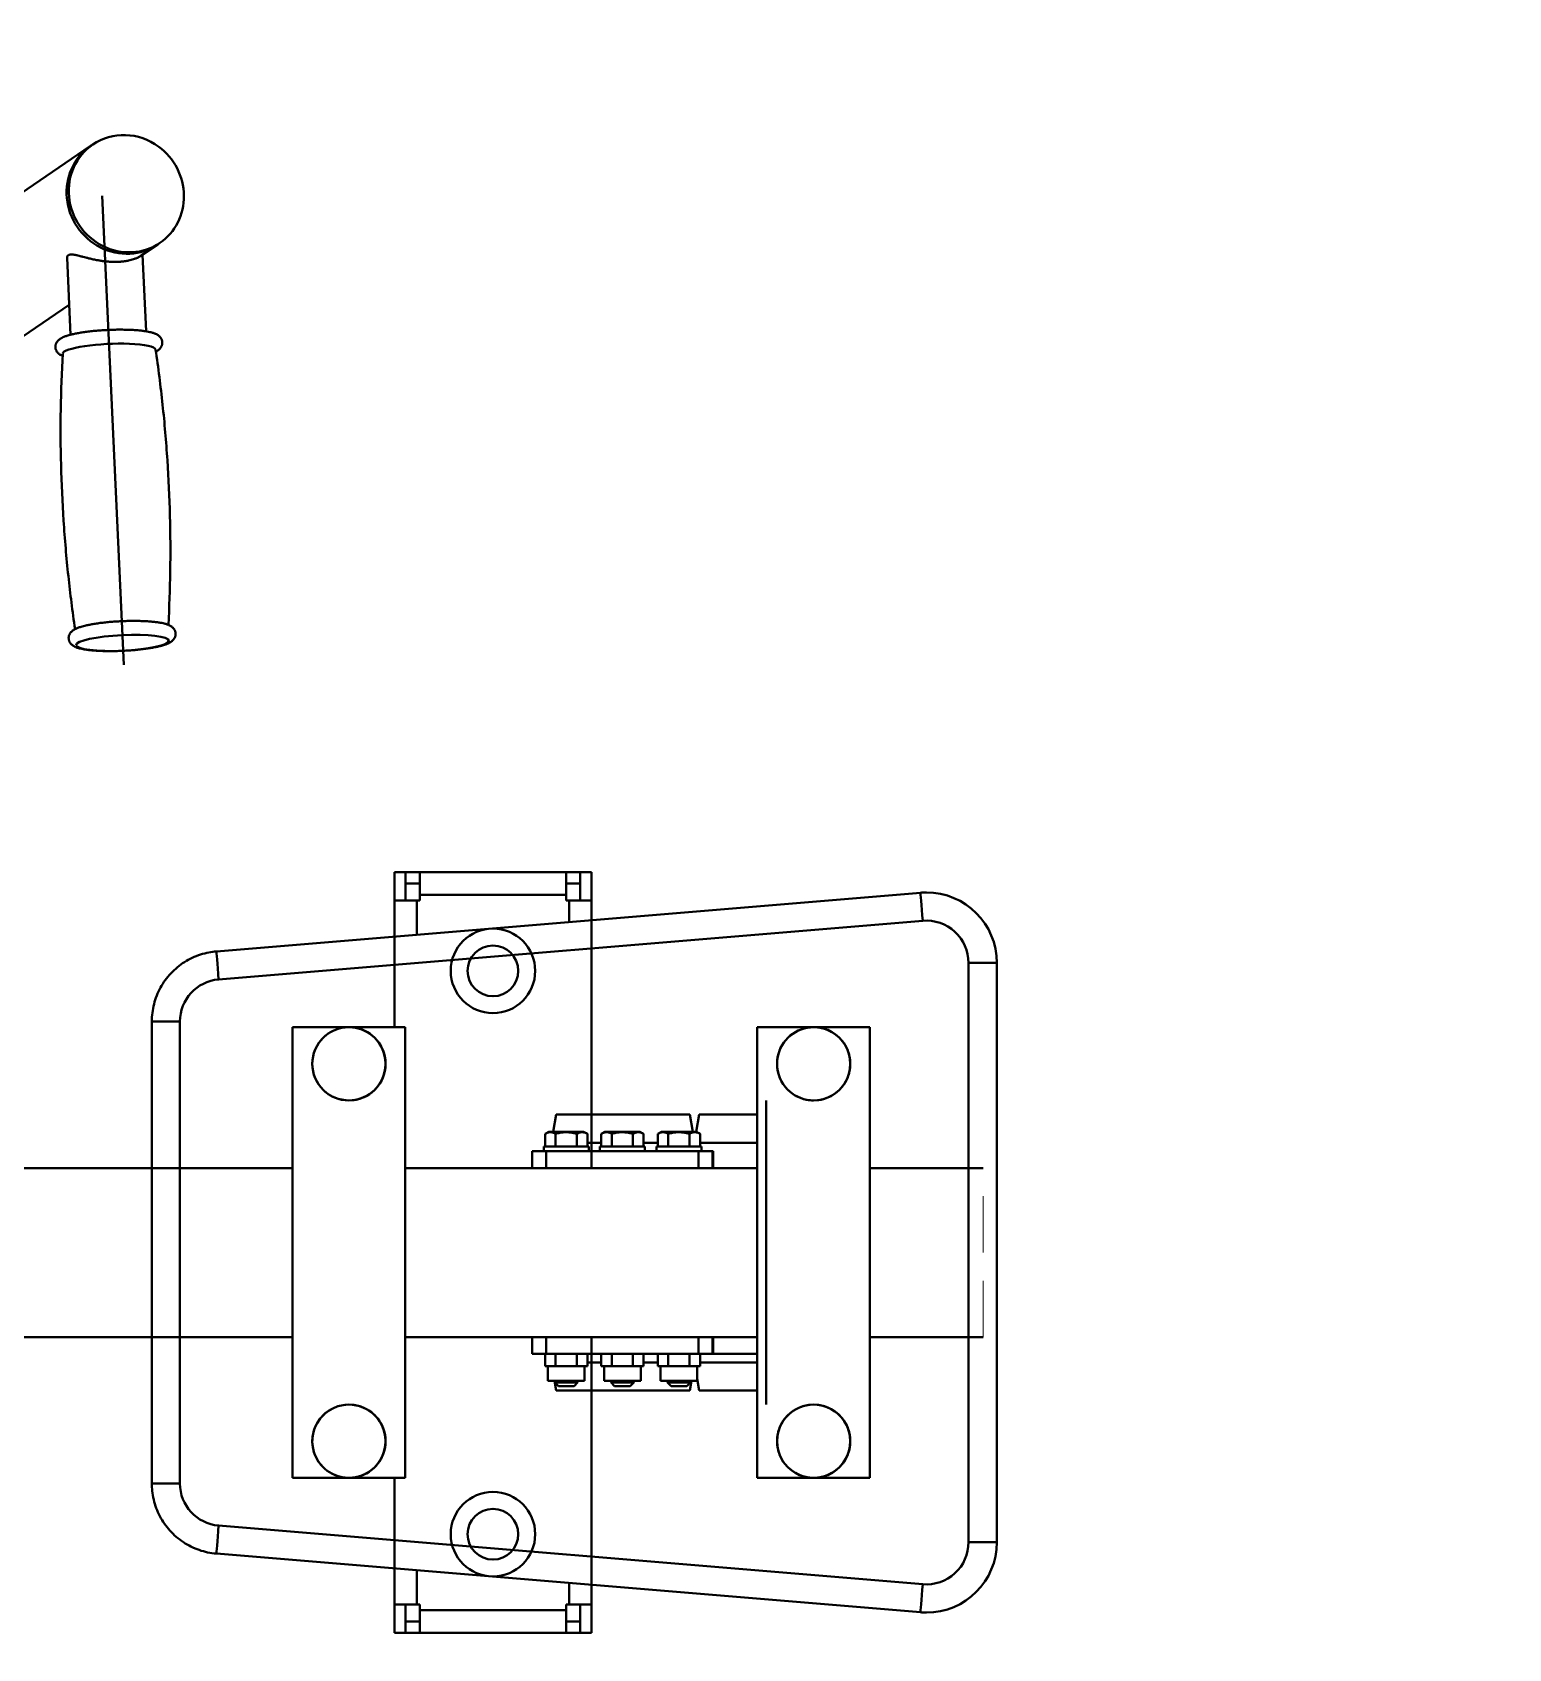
# Model space of a CAD drawing. Header units: millimetres. Extents: x 12256 to 15321, y 1839 to 5345.
# Drawn here: x 13979 to 14503, y 3128 to 3702 of the extents above; entities that cross this region are included whole.
import ezdxf

# ---------------------------------------------------------------- set-up
doc = ezdxf.new("R2010")
doc.units = ezdxf.units.MM
doc.linetypes.add('K5LT_DASHED', pattern=[6, 4, -2])
doc.layers.add('DiKom', color=7, linetype='Continuous')
doc.layers.add('Системный слой', color=7, linetype='Continuous')

# ---------------------------------------------------------------- blocks, each defined once
blk = doc.blocks.new('U27')
at = {"layer": 'Системный слой', "color": 7, "linetype": 'K5LT_DASHED', "lineweight": 18}
for p, q in [((347.64, 182.92), (347.64, 170.92)), ((348.64, 170.92), (348.64, 182.92))]:
    blk.add_line(p, q, dxfattribs=at)

msp = doc.modelspace()

# ---------------------------------------------------------------- linework, layer by layer
at = {"layer": 'DiKom', "color": 7, "linetype": 'Continuous', "lineweight": 40}
for p, q in [((14000.33, 3661.74), (13999.56, 3661.22)), ((13999.56, 3661.22), (13839.15, 3551.77)), ((14011.34, 3476.97), (14003.62, 3643.53)), ((13992.45, 3594.19), (13991.21, 3621.45)), ((14023.4, 3626.28), (14017.51, 3622.26)), ((14017.51, 3622.26), (14017.51, 3622.26)), ((14019.23, 3595.41), (14017.99, 3622.58)), ((14024.17, 3626.8), (14023.4, 3626.28)), ((13991.97, 3604.83), (13863, 3516.83)), ((14107.41, 3403.34), (14177.41, 3403.34)), ((14107.41, 3403.34), (14107.41, 3380.52)), ((14111.41, 3403.34), (14111.41, 3393.34)), ((14116.41, 3393.34), (14116.41, 3403.34)), ((14168.41, 3403.34), (14168.41, 3393.34)), ((14173.41, 3393.34), (14173.41, 3403.34)), ((14177.41, 3403.34), (14177.41, 3386.36)), ((14116.41, 3399.34), (14111.41, 3399.34)), ((14173.41, 3399.34), (14168.41, 3399.34)), ((14294.21, 3396.09), (14044.21, 3375.25)), ((14107.41, 3393.34), (14116.41, 3393.34)), ((14107.41, 3380.52), (14107.41, 3393.34)), ((14115.41, 3393.34), (14115.41, 3381.19)), ((14116.41, 3395.34), (14168.41, 3395.34)), ((14168.41, 3393.34), (14177.41, 3393.34)), ((14169.41, 3393.34), (14169.41, 3385.69)), ((14296.29, 3396.17), (14296.32, 3396.17)), ((14295.02, 3386.12), (14045.02, 3365.29)), ((14177.41, 3386.36), (14177.41, 3298.34)), ((14107.41, 3380.52), (14107.41, 3348.34)), ((14321.29, 3371.17), (14311.27, 3371.17)), ((14311.27, 3165.51), (14311.27, 3371.17)), ((14321.32, 3371.17), (14321.29, 3371.17)), ((14321.32, 3165.51), (14321.32, 3371.17)), ((14021.29, 3350.34), (14031.27, 3350.34)), ((14021.29, 3350.34), (14021.29, 3186.35)), ((14031.27, 3350.34), (14031.27, 3186.35)), ((14071.27, 3348.34), (14111.27, 3348.34)), ((14071.27, 3348.34), (14071.27, 3188.34)), ((14111.27, 3188.34), (14111.27, 3348.34)), ((14236.27, 3348.34), (14276.27, 3348.34)), ((14236.27, 3348.34), (14236.27, 3188.34)), ((14276.27, 3188.34), (14276.27, 3348.34)), ((14164.86, 3317.34), (14163.78, 3311.24)), ((14212.33, 3317.34), (14164.86, 3317.34)), ((14212.33, 3317.34), (14213.41, 3311.24)), ((14215.67, 3317.34), (14214.6, 3311.24)), ((14236.32, 3317.34), (14215.67, 3317.34)), ((14239.41, 3322.34), (14239.41, 3214.34)), ((14160.94, 3310.48), (14162.26, 3311.24)), ((14174.61, 3311.24), (14162.26, 3311.24)), ((14175.93, 3310.48), (14174.61, 3311.24)), ((14180.87, 3310.48), (14182.19, 3311.24)), ((14194.54, 3311.24), (14182.19, 3311.24)), ((14195.86, 3310.48), (14194.54, 3311.24)), ((14200.94, 3310.48), (14202.26, 3311.24)), ((14214.61, 3311.24), (14202.26, 3311.24)), ((14215.93, 3310.48), (14214.61, 3311.24)), ((14160.44, 3304.34), (14160.44, 3305.94)), ((14160.44, 3305.94), (14176.44, 3305.94)), ((14160.94, 3310.48), (14160.93, 3310.47)), ((14160.93, 3305.94), (14160.93, 3310.47)), ((14164.67, 3305.94), (14164.67, 3310.47)), ((14172.17, 3305.94), (14172.17, 3310.47)), ((14175.93, 3310.48), (14175.94, 3310.47)), ((14175.94, 3305.94), (14175.94, 3310.47)), ((14180.86, 3307.34), (14175.94, 3307.34)), ((14176.44, 3304.34), (14176.44, 3305.94)), ((14180.37, 3304.34), (14180.37, 3305.94)), ((14180.37, 3305.94), (14196.37, 3305.94)), ((14180.87, 3310.48), (14180.86, 3310.47)), ((14180.86, 3305.94), (14180.86, 3310.47)), ((14184.6, 3305.94), (14184.6, 3310.47)), ((14192.11, 3305.94), (14192.11, 3310.47)), ((14195.86, 3310.48), (14195.87, 3310.47)), ((14195.87, 3305.94), (14195.87, 3310.47)), ((14200.93, 3307.34), (14195.87, 3307.34)), ((14196.37, 3304.34), (14196.37, 3305.94)), ((14200.44, 3304.34), (14200.44, 3305.94)), ((14200.44, 3305.94), (14216.44, 3305.94)), ((14200.94, 3310.48), (14200.93, 3310.47)), ((14200.93, 3305.94), (14200.93, 3310.47)), ((14204.67, 3305.94), (14204.67, 3310.47)), ((14212.17, 3305.94), (14212.17, 3310.47)), ((14215.93, 3310.48), (14215.94, 3310.47)), ((14215.94, 3305.94), (14215.94, 3310.47)), ((14236.32, 3307.34), (14215.94, 3307.34)), ((14216.44, 3304.34), (14216.44, 3305.94)), ((14220.6, 3304.34), (14156.34, 3304.34)), ((14156.34, 3304.34), (14156.34, 3298.34)), ((14161.33, 3304.34), (14161.33, 3298.34)), ((14215.33, 3304.34), (14215.33, 3298.34)), ((14220.34, 3304.34), (14220.34, 3298.34)), ((14220.6, 3304.34), (14220.6, 3298.34)), ((14026.29, 3298.34), (13256.34, 3298.34)), ((14026.29, 3298.34), (14071.27, 3298.34)), ((14111.27, 3298.34), (14236.27, 3298.34)), ((14276.27, 3298.34), (14316.47, 3298.34)), ((14026.29, 3238.34), (13256.34, 3238.34)), ((14026.29, 3238.34), (14071.27, 3238.34)), ((14111.27, 3238.34), (14236.27, 3238.34)), ((14156.34, 3238.34), (14156.34, 3232.34)), ((14161.33, 3238.34), (14161.33, 3232.34)), ((14177.41, 3238.34), (14177.41, 3150.33)), ((14215.33, 3238.34), (14215.33, 3232.34)), ((14220.34, 3238.34), (14220.34, 3232.34)), ((14220.6, 3238.34), (14220.6, 3232.34)), ((14276.27, 3238.34), (14316.47, 3238.34)), ((14236.27, 3232.34), (14156.34, 3232.34)), ((14160.93, 3232.34), (14160.93, 3227.94)), ((14164.67, 3232.34), (14164.67, 3227.94)), ((14172.17, 3232.34), (14172.17, 3227.94)), ((14175.94, 3232.34), (14175.94, 3227.94)), ((14180.86, 3232.34), (14180.86, 3227.94)), ((14184.6, 3232.34), (14184.6, 3227.94)), ((14192.11, 3232.34), (14192.11, 3227.94)), ((14195.87, 3232.34), (14195.87, 3227.94)), ((14200.93, 3232.34), (14200.93, 3227.94)), ((14204.67, 3232.34), (14204.67, 3227.94)), ((14212.17, 3232.34), (14212.17, 3227.94)), ((14215.94, 3232.34), (14215.94, 3227.94)), ((14162.8, 3227.94), (14160.93, 3227.94)), ((14161.94, 3222.84), (14161.94, 3227.94)), ((14164.67, 3227.94), (14162.8, 3227.94)), ((14168.42, 3227.94), (14164.67, 3227.94)), ((14172.17, 3227.94), (14168.42, 3227.94)), ((14174.06, 3227.94), (14172.17, 3227.94)), ((14175.94, 3227.94), (14174.06, 3227.94)), ((14174.94, 3222.84), (14174.94, 3227.94)), ((14175.94, 3229.34), (14180.86, 3229.34)), ((14195.87, 3227.94), (14180.86, 3227.94)), ((14181.87, 3222.84), (14181.87, 3227.94)), ((14194.87, 3222.84), (14194.87, 3227.94)), ((14195.87, 3229.34), (14200.93, 3229.34)), ((14215.94, 3227.94), (14200.93, 3227.94)), ((14201.94, 3222.84), (14201.94, 3227.94)), ((14214.94, 3222.84), (14214.94, 3227.94)), ((14215.94, 3229.34), (14236.32, 3229.34)), ((14161.94, 3222.84), (14174.94, 3222.84)), ((14164.86, 3219.34), (14164.24, 3222.84)), ((14164.44, 3222.84), (14164.44, 3222.19)), ((14164.44, 3222.19), (14165.69, 3220.94)), ((14164.97, 3222.19), (14164.44, 3222.19)), ((14172.44, 3222.19), (14164.97, 3222.19)), ((14171.19, 3220.94), (14165.69, 3220.94)), ((14172.44, 3222.19), (14171.19, 3220.94)), ((14172.44, 3222.84), (14172.44, 3222.19)), ((14181.87, 3222.84), (14194.87, 3222.84)), ((14184.37, 3222.84), (14184.37, 3222.19)), ((14184.37, 3222.19), (14185.62, 3220.94)), ((14192.37, 3222.19), (14184.37, 3222.19)), ((14191.12, 3220.94), (14185.62, 3220.94)), ((14192.37, 3222.19), (14191.12, 3220.94)), ((14192.37, 3222.84), (14192.37, 3222.19)), ((14201.94, 3222.84), (14214.94, 3222.84)), ((14204.44, 3222.84), (14204.44, 3222.19)), ((14204.44, 3222.19), (14205.69, 3220.94)), ((14212.44, 3222.19), (14204.44, 3222.19)), ((14211.19, 3220.94), (14205.69, 3220.94)), ((14212.44, 3222.19), (14211.19, 3220.94)), ((14212.33, 3219.34), (14212.95, 3222.84)), ((14212.44, 3222.84), (14212.44, 3222.19)), ((14215.67, 3219.34), (14214.94, 3223.51)), ((14214.94, 3222.84), (14215.05, 3222.84)), ((14164.86, 3219.34), (14212.33, 3219.34)), ((14215.67, 3219.34), (14236.32, 3219.34)), ((14021.29, 3186.35), (14031.27, 3186.35)), ((14071.27, 3188.34), (14111.27, 3188.34)), ((14107.41, 3188.34), (14107.41, 3156.16)), ((14236.27, 3188.34), (14276.27, 3188.34)), ((14045.02, 3171.4), (14295.02, 3150.56)), ((14321.29, 3165.51), (14311.27, 3165.51)), ((14321.32, 3165.51), (14321.29, 3165.51)), ((14044.21, 3161.43), (14294.21, 3140.6)), ((14107.41, 3156.16), (14107.41, 3133.34)), ((14115.41, 3143.34), (14115.41, 3155.49)), ((14169.41, 3143.34), (14169.41, 3150.99)), ((14177.41, 3150.33), (14177.41, 3133.34)), ((14116.41, 3143.34), (14107.41, 3143.34)), ((14111.41, 3143.34), (14111.41, 3133.34)), ((14116.41, 3133.34), (14116.41, 3143.34)), ((14116.41, 3141.34), (14168.41, 3141.34)), ((14177.41, 3143.34), (14168.41, 3143.34)), ((14168.41, 3143.34), (14168.41, 3133.34)), ((14173.41, 3133.34), (14173.41, 3143.34)), ((14296.29, 3140.51), (14296.32, 3140.51)), ((14177.41, 3133.34), (14107.41, 3133.34)), ((14111.41, 3137.34), (14116.41, 3137.34)), ((14168.41, 3137.34), (14173.41, 3137.34))]:
    msp.add_line(p, q, dxfattribs=at)
at = {"layer": 'DiKom', "color": 3, "lineweight": 200}
msp.add_lwpolyline([(12256.34, 2951.03), (12256.34, 3585.66, -0.383869), (13151.83, 4580.18), (14216.81, 4692.1, -0.445223), (15321.32, 3697.57), (15321.32, 2839.11, -0.445223), (14216.81, 1844.59), (13151.83, 1956.5, -0.383869)], format="xyb", close=True, dxfattribs=at)
at = {"layer": 'DiKom', "color": 7, "linetype": 'Continuous', "lineweight": 40}
for centre, radius in [((14142.41, 3368.34), 15), ((14142.41, 3368.34), 9), ((14091.27, 3335.34), 13), ((14256.27, 3335.34), 13), ((14091.27, 3201.34), 13), ((14256.27, 3201.34), 13), ((14142.41, 3168.34), 15), ((14142.41, 3168.34), 9)]:
    msp.add_circle(centre, radius, dxfattribs=at)
for centre, major_axis, ratio, start_param, end_param in [((14012.25, 3644.27), (-11.92, 17.47), 0.951357, 0, 3.141593), ((14012.25, 3644.27), (-11.92, 17.47), 0.951357, 5.065262, 6.283185), ((14011.48, 3643.75), (-11.92, 17.47), 0.951357, 0, 3.141593), ((14011.48, 3643.75), (-11.92, 17.47), 0.951357, 0, 3.141593), ((14011.48, 3643.75), (-11.92, 17.47), 0.951357, 6.283184, 6.283185), ((14012.25, 3644.27), (-11.92, 17.47), 0.951357, 3.141593, 5.065262), ((14006.14, 3588.17), (-16.48, -0.75), 0.16775, 4.254277, 6.266126), ((14006.14, 3588.17), (-16.48, -0.75), 0.16775, 3.158652, 4.254277), ((14295.04, 3386.12), (-0.83, 9.97), 0.002273, 0, 1.570607), ((14296.29, 3371.17), (0, 25), 0.999997, 0, 0.083141), ((14296.29, 3371.17), (0, 25), 0.999997, 0, 0.083141), ((14295.04, 3386.12), (-0.83, 9.97), 0.002273, 6.282996, 6.283185), ((14295.04, 3386.12), (-0.83, 9.97), 0.002273, 6.282996, 6.283185), ((14296.32, 3371.17), (0, 25), 0.999997, 4.712389, 6.283185), ((14296.27, 3371.17), (0, 15), 0.999997, 4.712389, 6.366327), ((14045.04, 3365.29), (-0.83, 9.97), 0.002273, 0, 1.570607), ((14045.04, 3365.29), (-0.83, 9.97), 0.002273, 6.282996, 6.283185), ((14045.04, 3365.29), (-0.83, 9.97), 0.002273, 6.282996, 6.283185), ((14046.27, 3350.34), (0, 15), 0.999997, 0.083141, 1.570796), ((14091.27, 3335.34), (0, 13), 0.999997, 5.839365, 9.424778), ((14091.27, 3335.34), (0, -13), 0.999997, 3.141593, 6.283185), ((14091.27, 3335.34), (0, -13), 0.999997, 0, 3.141593), ((14091.27, 3335.34), (0, 13), 0.999997, 3.141593, 5.839365), ((14256.27, 3335.34), (0, -13), 0.999997, 3.141593, 5.914088), ((14256.27, 3335.34), (0, -13), 0.999997, 3.141593, 6.283185), ((14256.27, 3335.34), (0, -13), 0.999997, 0, 3.141593), ((14256.27, 3335.34), (0, -13), 0.999997, 0, 3.141593), ((14256.27, 3335.34), (0, -13), 0.999997, 5.914088, 6.283185), ((14091.27, 3201.34), (0, -13), 0.999997, 3.141593, 6.781927), ((14091.27, 3201.34), (0, -13), 0.999997, 3.141593, 6.283185), ((14091.27, 3201.34), (0, -13), 0.999997, 0.498742, 3.141593), ((14091.27, 3201.34), (0, -13), 0.999997, 0, 3.141593), ((14256.27, 3201.34), (0, -13), 0.999997, 3.141593, 6.283185), ((14256.27, 3201.34), (0, 13), 0.999997, 0, 3.141593), ((14256.27, 3201.34), (0, -13), 0.999997, 0, 3.141593), ((14256.27, 3201.34), (0, 13), 0.999997, 5.291624, 6.283185), ((14256.27, 3201.34), (0, 13), 0.999997, 3.141593, 5.291624), ((14046.27, 3186.35), (0, -15), 0.999997, 4.712389, 6.200044), ((14045.04, 3171.4), (-0.83, -9.97), 0.002273, 4.712578, 6.283185), ((14296.27, 3165.51), (0, -15), 0.999997, 6.200044, 7.853982), ((14296.32, 3165.51), (0, -25), 0.999997, 0, 1.570796), ((14045.04, 3171.4), (-0.83, -9.97), 0.002273, 0, 0.000189), ((14045.04, 3171.4), (-0.83, -9.97), 0.002273, 0, 0.000189), ((14295.04, 3150.56), (-0.83, -9.97), 0.002273, 4.712578, 6.283185), ((14295.04, 3150.56), (-0.83, -9.97), 0.002273, 0, 0.000189), ((14296.29, 3165.51), (0, -25), 0.999997, 6.200044, 6.283185), ((14295.04, 3150.56), (-0.83, -9.97), 0.002273, 0, 0.000189), ((14296.29, 3165.51), (0, -25), 0.999997, 6.200044, 6.283185)]:
    msp.add_ellipse(centre, major_axis=major_axis, ratio=ratio, start_param=start_param, end_param=end_param, dxfattribs=at)
msp.add_ellipse((14010.85, 3484.76), major_axis=(-16.48, -0.75), ratio=0.16775, dxfattribs=at)
for points, knots in [([(13991.21, 3621.45), (13991.21, 3621.53), (13991.21, 3621.67), (13991.25, 3621.89), (13991.33, 3622.11), (13991.47, 3622.3), (13991.65, 3622.44), (13991.84, 3622.54), (13992.04, 3622.61), (13992.26, 3622.65), (13992.5, 3622.68), (13992.76, 3622.68), (13993.04, 3622.67), (13993.46, 3622.63), (13994, 3622.54), (13994.72, 3622.39), (13995.43, 3622.22), (13996.16, 3622.03), (13996.96, 3621.82), (13997.71, 3621.63), (13998.43, 3621.44), (13999.04, 3621.29), (13999.73, 3621.12), (14000.51, 3620.95), (14001.25, 3620.79), (14001.93, 3620.66), (14002.55, 3620.55), (14003.18, 3620.45), (14003.8, 3620.36), (14004.43, 3620.27), (14005.12, 3620.2), (14005.89, 3620.13), (14006.74, 3620.07), (14007.51, 3620.04), (14008, 3620.04), (14008.21, 3620.04)], [0, 0, 0, 0, 0.924122, 1.811368, 2.977122, 4.1379, 5.293163, 6.153051, 7.005776, 7.845943, 8.679778, 9.498831, 10.309549, 11.110077, 12.980217, 14.336924, 16.013403, 17.453985, 18.64685, 20.486385, 21.408746, 22.325542, 23.540323, 24.760355, 25.985445, 26.910581, 27.833948, 28.748467, 29.65539, 30.55278, 31.448112, 32.648455, 33.858236, 35.077723, 36, 36, 36, 36]), ([(14008.21, 3620.04), (14008.49, 3620.04), (14009.01, 3620.05), (14009.67, 3620.08), (14010.2, 3620.11), (14010.71, 3620.16), (14011.25, 3620.22), (14011.83, 3620.29), (14012.43, 3620.39), (14013.14, 3620.53), (14013.95, 3620.73), (14014.74, 3620.96), (14015.36, 3621.19), (14015.83, 3621.37), (14016.22, 3621.54), (14016.62, 3621.73), (14017.03, 3621.95), (14017.32, 3622.13), (14017.47, 3622.23), (14017.51, 3622.26)], [0, 0, 0, 0, 1.245168, 2.232441, 2.954674, 3.669425, 4.613887, 5.567237, 6.529662, 7.713515, 9.39325, 11.22153, 12.748343, 13.847088, 14.864939, 16.095889, 17.59391, 19.349974, 20, 20, 20, 20]), ([(13989.62, 3586.67), (13989.53, 3586.71), (13989.34, 3586.79), (13989.06, 3586.93), (13988.73, 3587.11), (13988.37, 3587.35), (13988.02, 3587.66), (13987.73, 3587.97), (13987.5, 3588.3), (13987.32, 3588.64), (13987.18, 3588.98), (13987.09, 3589.33), (13987.05, 3589.69), (13987.04, 3590.04), (13987.08, 3590.39), (13987.16, 3590.73), (13987.28, 3591.06), (13987.43, 3591.39), (13987.63, 3591.7), (13987.87, 3592), (13988.15, 3592.29), (13988.47, 3592.55), (13988.78, 3592.76), (13989.07, 3592.94), (13989.35, 3593.09), (13989.69, 3593.26), (13990.1, 3593.44), (13990.58, 3593.62), (13991.16, 3593.82), (13991.89, 3594.04), (13992.89, 3594.31), (13994.16, 3594.59), (13995.67, 3594.87), (13997.34, 3595.13), (13999.16, 3595.37), (14001.1, 3595.57), (14003.13, 3595.74), (14005.22, 3595.87), (14007.33, 3595.96), (14009.42, 3596), (14011.42, 3595.99), (14012.69, 3595.96), (14013.3, 3595.94)], [0, 0, 0, 0, 0.573329, 1.207082, 1.840836, 2.791251, 3.601881, 4.290028, 4.896661, 5.449554, 5.967556, 6.463707, 6.946839, 7.42556, 7.905604, 8.395129, 8.900664, 9.43281, 10.003868, 10.630595, 11.336128, 12.150429, 12.907534, 13.536607, 14.168443, 14.799253, 15.745541, 16.691346, 17.635444, 18.891722, 20.456178, 22.320717, 24.287147, 26.296021, 28.337727, 30.406136, 32.49766, 34.610532, 36.744608, 38.868882, 40.971863, 43, 43, 43, 43]), ([(14013.3, 3595.94), (14013.92, 3595.92), (14015.11, 3595.86), (14016.76, 3595.73), (14018.25, 3595.56), (14019.52, 3595.37), (14020.52, 3595.17), (14021.25, 3594.99), (14021.8, 3594.83), (14022.21, 3594.68), (14022.56, 3594.54), (14022.85, 3594.41), (14023.18, 3594.23), (14023.55, 3594.01), (14023.92, 3593.72), (14024.23, 3593.4), (14024.48, 3593.08), (14024.68, 3592.74), (14024.83, 3592.4), (14024.94, 3592.06), (14025, 3591.7), (14025.02, 3591.35), (14025, 3591), (14024.94, 3590.65), (14024.83, 3590.32), (14024.69, 3589.99), (14024.51, 3589.67), (14024.29, 3589.37), (14024.02, 3589.08), (14023.72, 3588.81), (14023.42, 3588.59), (14023.14, 3588.4), (14022.91, 3588.27), (14022.78, 3588.2), (14022.74, 3588.18)], [0, 0, 0, 0, 2.628574, 5.219238, 7.761726, 10.239332, 12.440905, 14.056688, 15.268125, 16.478923, 17.285527, 18.091385, 18.897243, 20.100236, 21.212195, 22.142809, 22.951912, 23.681017, 24.358098, 25.00074, 25.623117, 26.236024, 26.847742, 27.467804, 28.104785, 28.771073, 29.479963, 30.251635, 31.112118, 32.096635, 33.042, 33.853344, 34.663729, 35, 35, 35, 35]), ([(13994.04, 3489.67), (13993.12, 3495.93), (13991.5, 3508.74), (13989.82, 3528.18), (13988.92, 3547.94), (13988.82, 3567.71), (13989.29, 3580.88), (13989.66, 3587.46)], [0, 0, 0, 0, 1.548307, 3.16123, 4.774153, 6.387077, 8, 8, 8, 8]), ([(14027.16, 3491.18), (14027.5, 3497.5), (14027.95, 3510.41), (14027.85, 3529.92), (14026.95, 3549.67), (14025.25, 3569.37), (14023.59, 3582.45), (14022.62, 3588.97)], [0, 0, 0, 0, 1.548307, 3.16123, 4.774153, 6.387077, 8, 8, 8, 8]), ([(14018.01, 3492.53), (14018.63, 3492.51), (14019.82, 3492.45), (14021.47, 3492.32), (14022.96, 3492.16), (14024.23, 3491.96), (14025.23, 3491.77), (14025.96, 3491.58), (14026.51, 3491.42), (14026.92, 3491.28), (14027.27, 3491.13), (14027.56, 3491), (14027.9, 3490.83), (14028.26, 3490.6), (14028.63, 3490.31), (14028.94, 3490), (14029.19, 3489.67), (14029.39, 3489.34), (14029.54, 3489), (14029.65, 3488.65), (14029.71, 3488.3), (14029.73, 3487.95), (14029.71, 3487.6), (14029.65, 3487.25), (14029.55, 3486.91), (14029.4, 3486.58), (14029.22, 3486.27), (14029, 3485.96), (14028.73, 3485.67), (14028.43, 3485.41), (14028.13, 3485.18), (14027.85, 3485), (14027.57, 3484.84), (14027.28, 3484.69), (14026.93, 3484.53), (14026.52, 3484.35), (14026.02, 3484.17), (14025.43, 3483.97), (14024.67, 3483.75), (14023.63, 3483.49), (14022.32, 3483.21), (14020.77, 3482.93), (14019.06, 3482.67), (14017.21, 3482.44), (14015.25, 3482.24), (14013.21, 3482.08), (14011.11, 3481.96), (14009, 3481.88), (14006.92, 3481.85), (14004.92, 3481.87), (14003.03, 3481.92), (14001.26, 3482.02), (13999.65, 3482.16), (13998.2, 3482.33), (13996.99, 3482.53), (13996.04, 3482.73), (13995.35, 3482.91), (13994.81, 3483.08), (13994.41, 3483.23), (13994.06, 3483.38), (13993.77, 3483.52), (13993.44, 3483.71), (13993.09, 3483.95), (13992.73, 3484.25), (13992.44, 3484.57), (13992.21, 3484.9), (13992.03, 3485.23), (13991.9, 3485.58), (13991.81, 3485.93), (13991.76, 3486.28), (13991.76, 3486.63), (13991.79, 3486.98), (13991.87, 3487.33), (13991.99, 3487.66), (13992.15, 3487.98), (13992.34, 3488.29), (13992.58, 3488.59), (13992.87, 3488.88), (13993.18, 3489.14), (13993.49, 3489.36), (13993.78, 3489.53), (13994.06, 3489.69), (13994.4, 3489.85), (13994.81, 3490.03), (13995.3, 3490.22), (13995.87, 3490.42), (13996.6, 3490.64), (13997.6, 3490.9), (13998.87, 3491.18), (14000.38, 3491.47), (14002.06, 3491.73), (14003.88, 3491.96), (14005.81, 3492.17), (14007.84, 3492.34), (14009.93, 3492.47), (14012.04, 3492.55), (14014.13, 3492.59), (14016.13, 3492.59), (14017.4, 3492.56), (14018.01, 3492.53)], [0, 0, 0, 0, 1.82714, 3.62793, 5.395231, 7.117434, 8.647763, 9.770905, 10.612984, 11.454618, 12.015294, 12.575452, 13.13561, 13.971819, 14.744749, 15.391626, 15.954039, 16.460846, 16.93149, 17.378195, 17.810813, 18.236849, 18.662059, 19.093068, 19.535838, 19.99898, 20.491735, 21.02813, 21.626258, 22.310603, 22.967732, 23.531703, 24.095008, 24.658313, 25.221618, 26.063852, 26.907298, 27.750744, 28.8755, 30.281958, 31.989622, 33.745475, 35.536969, 37.356227, 39.198386, 41.060628, 42.941699, 44.841757, 46.725056, 48.589392, 50.433623, 52.255003, 54.048661, 55.806619, 57.515595, 58.931849, 60.055787, 60.899479, 61.742922, 62.306451, 62.869503, 63.432555, 64.276941, 64.997138, 65.608515, 66.147472, 66.638684, 67.098898, 67.539698, 67.968932, 68.394247, 68.820738, 69.255651, 69.704788, 70.177568, 70.684919, 71.241728, 71.868552, 72.59201, 73.264651, 73.823545, 74.384893, 74.94533, 75.78605, 76.626341, 77.465116, 78.581243, 79.971168, 81.627699, 83.374754, 85.159518, 86.973451, 88.811108, 90.669302, 92.546461, 94.44246, 96.32975, 98.198122, 100, 100, 100, 100]), ([(14021.29, 3350.34), (14021.29, 3351.39), (14021.42, 3353.48), (14022.01, 3356.57), (14022.98, 3359.57), (14024.32, 3362.41), (14026.01, 3365.07), (14028.02, 3367.5), (14030.31, 3369.65), (14032.85, 3371.5), (14035.61, 3373.01), (14038.53, 3374.17), (14041.42, 3374.92), (14043.33, 3375.18), (14044.21, 3375.25)], [0, 0, 0, 0, 1.266973, 2.534145, 3.801317, 5.068489, 6.334965, 7.60129, 8.867475, 10.133537, 11.399493, 12.665362, 13.931164, 15, 15, 15, 15]), ([(14164.67, 3310.47), (14164.43, 3310.61), (14164.11, 3310.77), (14163.7, 3310.91), (14163.46, 3310.98), (14163.21, 3311.03), (14162.98, 3311.05), (14162.75, 3311.06), (14162.51, 3311.04), (14162.24, 3311), (14161.91, 3310.92), (14161.48, 3310.76), (14161.14, 3310.6), (14160.94, 3310.48)], [0, 0, 0, 0, 2.757796, 3.597749, 4.649851, 5.507707, 6.37628, 7.207444, 7.985851, 9.11007, 10.215271, 11.642519, 14, 14, 14, 14]), ([(14172.17, 3310.47), (14171.88, 3310.56), (14171.46, 3310.67), (14170.82, 3310.81), (14170.29, 3310.91), (14169.74, 3310.98), (14169.24, 3311.03), (14168.78, 3311.05), (14168.33, 3311.06), (14167.9, 3311.04), (14167.42, 3311.01), (14166.83, 3310.95), (14165.88, 3310.79), (14165.15, 3310.61), (14164.67, 3310.47)], [0, 0, 0, 0, 1.792921, 2.606895, 3.844333, 4.968544, 5.885196, 6.813299, 7.701429, 8.533187, 9.335775, 10.524184, 12.063388, 15, 15, 15, 15]), ([(14175.94, 3310.47), (14175.7, 3310.61), (14175.38, 3310.77), (14174.97, 3310.91), (14174.72, 3310.98), (14174.47, 3311.03), (14174.24, 3311.05), (14174.01, 3311.06), (14173.76, 3311.04), (14173.49, 3311), (14173.16, 3310.92), (14172.72, 3310.76), (14172.38, 3310.59), (14172.17, 3310.47)], [0, 0, 0, 0, 2.750356, 3.588044, 4.637308, 5.492849, 6.359079, 7.188001, 7.964308, 9.085494, 10.187714, 11.611112, 14, 14, 14, 14]), ([(14184.6, 3310.47), (14184.36, 3310.61), (14184.05, 3310.77), (14183.63, 3310.91), (14183.39, 3310.98), (14183.14, 3311.03), (14182.91, 3311.05), (14182.68, 3311.06), (14182.44, 3311.04), (14182.17, 3311), (14181.84, 3310.92), (14181.41, 3310.76), (14181.08, 3310.6), (14180.87, 3310.48)], [0, 0, 0, 0, 2.757796, 3.597749, 4.649851, 5.507707, 6.37628, 7.207444, 7.985851, 9.11007, 10.215271, 11.642519, 14, 14, 14, 14]), ([(14192.11, 3310.47), (14191.81, 3310.56), (14191.39, 3310.67), (14190.75, 3310.81), (14190.22, 3310.91), (14189.67, 3310.98), (14189.17, 3311.03), (14188.71, 3311.05), (14188.26, 3311.06), (14187.83, 3311.04), (14187.36, 3311.01), (14186.76, 3310.95), (14185.81, 3310.79), (14185.08, 3310.61), (14184.6, 3310.47)], [0, 0, 0, 0, 1.792921, 2.606895, 3.844333, 4.968544, 5.885196, 6.813299, 7.701429, 8.533187, 9.335775, 10.524184, 12.063388, 15, 15, 15, 15]), ([(14195.87, 3310.47), (14195.63, 3310.61), (14195.31, 3310.77), (14194.9, 3310.91), (14194.65, 3310.98), (14194.4, 3311.03), (14194.17, 3311.05), (14193.94, 3311.06), (14193.69, 3311.04), (14193.42, 3311), (14193.09, 3310.92), (14192.65, 3310.76), (14192.31, 3310.59), (14192.11, 3310.47)], [0, 0, 0, 0, 2.750356, 3.588044, 4.637308, 5.492849, 6.359079, 7.188001, 7.964308, 9.085494, 10.187714, 11.611112, 14, 14, 14, 14]), ([(14204.67, 3310.47), (14204.43, 3310.61), (14204.11, 3310.77), (14203.7, 3310.91), (14203.46, 3310.98), (14203.21, 3311.03), (14202.98, 3311.05), (14202.75, 3311.06), (14202.51, 3311.04), (14202.24, 3311), (14201.91, 3310.92), (14201.48, 3310.76), (14201.14, 3310.6), (14200.94, 3310.48)], [0, 0, 0, 0, 2.757796, 3.597749, 4.649851, 5.507707, 6.37628, 7.207444, 7.985851, 9.11007, 10.215271, 11.642519, 14, 14, 14, 14]), ([(14212.17, 3310.47), (14211.88, 3310.56), (14211.46, 3310.67), (14210.82, 3310.81), (14210.29, 3310.91), (14209.74, 3310.98), (14209.24, 3311.03), (14208.78, 3311.05), (14208.33, 3311.06), (14207.9, 3311.04), (14207.42, 3311.01), (14206.83, 3310.95), (14205.88, 3310.79), (14205.15, 3310.61), (14204.67, 3310.47)], [0, 0, 0, 0, 1.792921, 2.606895, 3.844333, 4.968544, 5.885196, 6.813299, 7.701429, 8.533187, 9.335775, 10.524184, 12.063388, 15, 15, 15, 15]), ([(14215.94, 3310.47), (14215.7, 3310.61), (14215.38, 3310.77), (14214.97, 3310.91), (14214.72, 3310.98), (14214.47, 3311.03), (14214.24, 3311.05), (14214.01, 3311.06), (14213.76, 3311.04), (14213.49, 3311), (14213.16, 3310.92), (14212.72, 3310.76), (14212.38, 3310.59), (14212.17, 3310.47)], [0, 0, 0, 0, 2.750356, 3.588044, 4.637308, 5.492849, 6.359079, 7.188001, 7.964308, 9.085494, 10.187714, 11.611112, 14, 14, 14, 14]), ([(14044.21, 3161.43), (14043.17, 3161.52), (14041.1, 3161.82), (14038.07, 3162.67), (14035.17, 3163.88), (14032.44, 3165.45), (14029.94, 3167.35), (14027.69, 3169.55), (14025.73, 3172.01), (14024.09, 3174.7), (14022.81, 3177.57), (14021.9, 3180.58), (14021.39, 3183.53), (14021.29, 3185.46), (14021.29, 3186.35)], [0, 0, 0, 0, 1.265884, 2.531673, 3.79751, 5.063417, 6.329413, 7.595519, 8.861751, 10.128124, 11.394651, 12.661849, 13.929047, 15, 15, 15, 15])]:
    msp.add_open_spline(points, degree=3, knots=knots, dxfattribs=at)

# ---------------------------------------------------------------- block references
at = {"layer": 'DiKom', "color": 7, "linetype": 'Continuous', "lineweight": 40, "xscale": 5, "yscale": 5, "zscale": 5}
msp.add_blockref('U27', (12573.25, 2383.72), dxfattribs=at)

doc.saveas('drawing.dxf')
